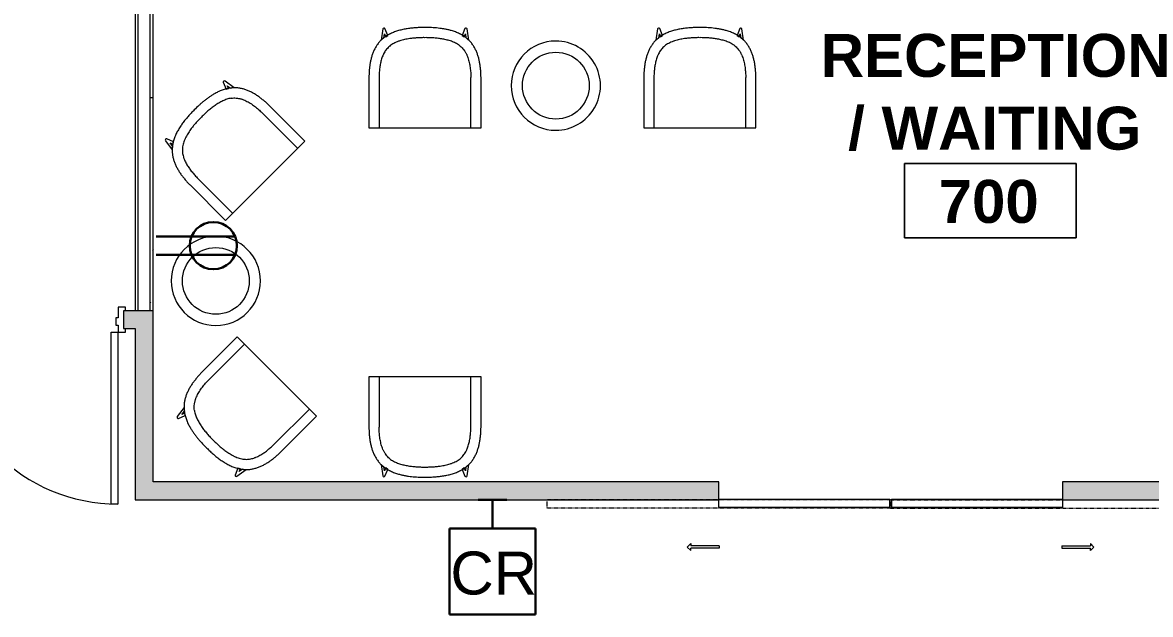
# Model space of a CAD drawing. Header units: inches. Extents: x 1076 to 2563, y 349 to 2134.
# Drawn here: x 1532.6 to 1769.1, y 1435.4 to 1559.4 of the extents above; entities that cross this region are included whole.
import ezdxf

# ---------------------------------------------------------------- set-up
doc = ezdxf.new("R2010")
doc.units = ezdxf.units.IN
doc.header["$MEASUREMENT"] = 0
doc.linetypes.add('Dash 1_16_', pattern=[0.125, 0.0625, -0.0625])
for name, color, linetype, lineweight in [('A-ANNO-NOTE', 131, 'Continuous', 30), ('A-AREA-IDEN', 2, 'Continuous', 9), ('A-DETL-GENF', 92, 'Continuous', 9), ('A-DOOR', 31, 'Continuous', 13), ('A-WALL', 113, 'Continuous', 13), ('A-WALL-PATT', 111, 'Continuous', 13), ('I-FURN', 30, 'Continuous', 9), ('I-WALL', 2, 'Continuous', 13)]:
    doc.layers.add(name, color=color, linetype=linetype, lineweight=lineweight)
doc.styles.add('Swis721 Lt BT', font='swissl.ttf', dxfattribs={"height": 9})
doc.styles.add('Swis721 Lt BT_B', font='', dxfattribs={"height": 9})
doc.styles.get('Swis721 Lt BT_B').set_extended_font_data('Swis721 Lt BT', bold=True)
pattern_1 = [(0, (0, 0), (30.72, 7.68), [1.267, -21.773, 1.267, -21.773, -122.88]), (0, (0, 0), (30.72, 7.68), [-46.08, 1.267, -44.813, 1.267, -21.773, -53.76]), (0, (0, 0), (30.72, 7.68), [-115.2, 1.267, -14.093, 1.267, -37.133]), (120, (11.52, 3.84), (-22.011075, 22.7643), [1.267, -21.773, 1.267, -21.773, -122.88]), (120, (11.52, 3.84), (-22.011075, 22.7643), [-46.08, 1.267, -44.813, 1.267, -21.773, -53.76]), (120, (11.52, 3.84), (-22.011075, 22.7643), [-115.2, 1.267, -14.093, 1.267, -37.133]), (240, (15.36, 19.2), (-8.708925, -30.4443), [1.267, -21.773, 1.267, -21.773, -122.88]), (240, (15.36, 19.2), (-8.708925, -30.4443), [-46.08, 1.267, -44.813, 1.267, -21.773, -53.76]), (240, (15.36, 19.2), (-8.708925, -30.4443), [-115.2, 1.267, -14.093, 1.267, -37.133])]

# ---------------------------------------------------------------- blocks, each defined once
blk = doc.blocks.new('Barn Door - Glass Door - Int-GL1-GLSS-36_ x 84_-7402723-Level XX  POWER _ SIGNAL')
at = {"layer": 'A-DETL-GENF'}
for p, q in [((17.91, 12), (23.91, 12)), ((17.91, 11.5), (17.91, 12)), ((23.91, 12.46), (23.91, 12)), ((24.62, 11.75), (23.91, 12.46)), ((17.91, 11.5), (23.91, 11.5)), ((24.62, 11.75), (23.91, 11.04)), ((23.91, 11.04), (23.91, 11.5))]:
    blk.add_line(p, q, dxfattribs=at)
at = {"layer": 'A-DOOR', "linetype": 'Dash 1_16_', "lineweight": 9}
for p, q in [((-18, 3.62), (54, 3.62)), ((-18, 3.62), (-18, 1.87)), ((54, 3.62), (54, 1.87)), ((-18, 1.87), (54, 1.87))]:
    blk.add_line(p, q, dxfattribs=at)
at = {"layer": 'A-DOOR', "lineweight": 9}
for p, q in [((-17.81, 3.5), (18, 3.5)), ((-17.81, 3.5), (-17.81, 1.75)), ((18, 3.5), (18, 1.75)), ((18, 1.75), (-17.81, 1.75))]:
    blk.add_line(p, q, dxfattribs=at)
blk = doc.blocks.new('Barn Door - Glass Door - Int-GL1-GLSS-36_ x 84_-7402771-Level XX  POWER _ SIGNAL')
at = {"layer": 'A-DETL-GENF'}
for p, q in [((17.91, -11.5), (23.91, -11.5)), ((17.91, -11.5), (17.91, -12)), ((23.91, -11.04), (23.91, -11.5)), ((24.62, -11.75), (23.91, -11.04)), ((24.62, -11.75), (23.91, -12.46)), ((17.91, -12), (23.91, -12)), ((23.91, -12.46), (23.91, -12))]:
    blk.add_line(p, q, dxfattribs=at)
at = {"layer": 'A-DOOR', "linetype": 'Dash 1_16_', "lineweight": 9}
for p, q in [((-18, -1.87), (54, -1.87)), ((-18, -3.62), (-18, -1.87)), ((54, -3.62), (54, -1.87)), ((-18, -3.62), (54, -3.62))]:
    blk.add_line(p, q, dxfattribs=at)
at = {"layer": 'A-DOOR', "lineweight": 9}
for p, q in [((-17.81, -1.75), (18, -1.75)), ((-17.81, -1.75), (-17.81, -3.5)), ((18, -1.75), (18, -3.5)), ((18, -3.5), (-17.81, -3.5))]:
    blk.add_line(p, q, dxfattribs=at)
blk = doc.blocks.new('Door - Single - Solid Door-7174112-Level XX  POWER _ SIGNAL')
at = {"layer": 'A-DOOR'}
for p, q in [((-14.01, 38.71), (-12.63, 38.71)), ((-14.01, 2.71), (-14.01, 38.71)), ((-12.63, 38.71), (-12.63, 2.71)), ((-12.63, 2.71), (-14.01, 2.71))]:
    blk.add_line(p, q, dxfattribs=at)
at = {"layer": 'A-DOOR', "lineweight": 9}
for p, q in [((-15.63, 2.71), (-15.63, 1.96)), ((-14.13, 2.71), (-15.63, 2.71)), ((-14.13, 1.21), (-14.13, 2.71)), ((23.62, 2.71), (22.12, 2.71)), ((22.12, 2.71), (22.12, 1.21)), ((23.62, 1.96), (23.62, 2.71)), ((-13.63, 1.21), (-14.13, 1.21)), ((-13.63, -0.29), (-13.63, 1.21)), ((22.12, 1.21), (21.62, 1.21)), ((21.62, 1.21), (21.62, -0.29)), ((-15.63, -1.79), (-15.63, -2.54)), ((-14.13, -2.54), (-14.13, -0.29)), ((-14.13, -0.29), (-13.63, -0.29)), ((21.62, -0.29), (22.12, -0.29)), ((22.12, -0.29), (22.12, -2.54)), ((23.62, -2.54), (23.62, -1.79)), ((-15.63, -2.54), (-14.13, -2.54)), ((22.12, -2.54), (23.62, -2.54))]:
    blk.add_line(p, q, dxfattribs=at)
blk.add_arc((-14.01, 2.71), 36, 359.5, 90, dxfattribs=at)
blk = doc.blocks.new('Haworth_Bong_Table - Bong-7396012-Level XX  POWER _ SIGNAL')
at = {"layer": 'I-FURN'}
blk.add_circle((0, 0), 7, dxfattribs=at)
for start, end in [(0, 180), (180, 0)]:
    blk.add_arc((0, 0), 9.35, start, end, dxfattribs=at)
blk = doc.blocks.new('Seating-Chair-Teknion-BBTCS_Tulip-R2013 - Sled Work Chair-7375380-Level XX  POWER _ SIGNAL')
at = {"layer": 'I-FURN'}
for p, q in [((-8.84, 10.2), (-9.19, 7.85)), ((-7.8, 8.86), (-8.38, 10.29)), ((8.38, 10.29), (7.8, 8.86)), ((9.19, 7.85), (8.84, 10.2)), ((-8.6, 8.34), (-8.48, 9.18)), ((-8.48, 9.18), (-8.23, 8.57)), ((-8.23, 8.57), (-7.8, 8.86)), ((7.8, 8.86), (8.23, 8.57)), ((8.23, 8.57), (8.48, 9.18)), ((8.48, 9.18), (8.6, 8.34)), ((-11.75, 0), (-11.75, -10.5)), ((-9.62, 0), (-9.62, -10.5)), ((9.63, -10.5), (9.63, 0)), ((11.75, -10.5), (11.75, 0)), ((-11.75, -10.5), (11.75, -10.5))]:
    blk.add_line(p, q, dxfattribs=at)
for centre, radius, start, end in [((-8.59, 10.15), 0.253, 33.5846, 170.2337), ((8.59, 10.15), 0.253, 9.7663, 146.4154), ((-2.42, 0.37), 10.09, 127.7971, 132.1351), ((2.42, 0.37), 10.09, 47.8649, 52.2029)]:
    blk.add_arc(centre, radius, start, end, dxfattribs=at)
for points, knots in [([(0, 10.5), (-0.31, 10.5), (-0.94, 10.49), (-1.87, 10.45), (-2.64, 10.38), (-3.25, 10.31), (-3.7, 10.25), (-4.16, 10.17), (-4.62, 10.08), (-5.07, 9.98), (-5.52, 9.85), (-5.96, 9.72), (-6.4, 9.57), (-6.84, 9.4), (-7.25, 9.2), (-7.66, 8.99), (-8.19, 8.67), (-8.57, 8.4), (-8.81, 8.21)], [0, 0, 0, 0, 0.1, 0.2, 0.3, 0.35, 0.4, 0.45, 0.5, 0.55, 0.6, 0.65, 0.7, 0.75, 0.8, 0.85, 0.9, 1, 1, 1, 1]), ([(8.81, 8.21), (8.57, 8.4), (8.19, 8.67), (7.66, 8.99), (7.25, 9.2), (6.84, 9.4), (6.4, 9.57), (5.96, 9.72), (5.45, 9.88), (4.85, 10.03), (4.27, 10.15), (3.82, 10.23), (3.36, 10.3), (2.79, 10.37), (2.1, 10.43), (1.17, 10.49), (0.47, 10.5), (0, 10.5)], [0, 0, 0, 0, 0.1, 0.15, 0.2, 0.25, 0.3, 0.35, 0.4, 0.475, 0.55, 0.5875, 0.625, 0.7, 0.775, 0.85, 1, 1, 1, 1]), ([(-8.81, 8.21), (-9, 8.04), (-9.37, 7.69), (-9.85, 7.13), (-10.2, 6.61), (-10.45, 6.17), (-10.62, 5.84), (-10.78, 5.5), (-10.92, 5.15), (-11.05, 4.8), (-11.16, 4.44), (-11.26, 4.08), (-11.35, 3.72), (-11.43, 3.35), (-11.5, 2.99), (-11.56, 2.62), (-11.62, 2.12), (-11.69, 1.5), (-11.73, 0.75), (-11.75, 0.25), (-11.75, 0)], [0, 0, 0, 0, 0.083333, 0.166667, 0.25, 0.291667, 0.333333, 0.375, 0.416667, 0.458333, 0.5, 0.541667, 0.583333, 0.625, 0.666667, 0.708333, 0.75, 0.833333, 0.916667, 1, 1, 1, 1]), ([(0, 8.37), (-0.27, 8.38), (-0.68, 8.37), (-1.22, 8.35), (-1.61, 8.33), (-2.01, 8.3), (-2.41, 8.27), (-2.81, 8.22), (-3.25, 8.16), (-3.74, 8.09), (-4.26, 7.98), (-4.78, 7.86), (-5.21, 7.73), (-5.55, 7.61), (-5.88, 7.49), (-6.29, 7.31), (-6.75, 7.06), (-7.05, 6.87), (-7.2, 6.77)], [-1, -1, -1, -1, -0.892857, -0.839286, -0.785714, -0.732143, -0.678571, -0.625, -0.571429, -0.5, -0.428571, -0.357143, -0.285714, -0.25, -0.214286, -0.142857, -0.071429, 0, 0, 0, 0]), ([(7.2, 6.77), (6.94, 6.95), (6.55, 7.19), (5.98, 7.45), (5.55, 7.62), (5.1, 7.76), (4.5, 7.93), (3.74, 8.09), (2.81, 8.23), (1.88, 8.32), (0.95, 8.36), (0.32, 8.38), (0, 8.37)], [-1, -1, -1, -1, -0.875, -0.8125, -0.75, -0.6875, -0.625, -0.5, -0.375, -0.25, -0.125, 0, 0, 0, 0]), ([(11.75, 0), (11.75, 0.25), (11.73, 0.75), (11.69, 1.5), (11.62, 2.12), (11.56, 2.62), (11.5, 2.99), (11.43, 3.35), (11.35, 3.72), (11.26, 4.08), (11.16, 4.44), (11.05, 4.8), (10.92, 5.15), (10.78, 5.5), (10.57, 5.95), (10.27, 6.5), (9.85, 7.13), (9.37, 7.69), (9, 8.04), (8.81, 8.21)], [0, 0, 0, 0, 0.083333, 0.166667, 0.25, 0.291667, 0.333333, 0.375, 0.416667, 0.458333, 0.5, 0.541667, 0.583333, 0.625, 0.666667, 0.75, 0.833333, 0.916667, 1, 1, 1, 1]), ([(-7.2, 6.77), (-7.45, 6.58), (-7.79, 6.26), (-8.18, 5.78), (-8.44, 5.39), (-8.63, 5.05), (-8.76, 4.77), (-8.89, 4.49), (-9.02, 4.13), (-9.16, 3.68), (-9.28, 3.23), (-9.4, 2.63), (-9.51, 1.87), (-9.59, 0.94), (-9.62, 0.32), (-9.62, 0)], [-1, -1, -1, -1, -0.875, -0.8125, -0.75, -0.6875, -0.65625, -0.625, -0.5625, -0.5, -0.4375, -0.375, -0.25, -0.125, 0, 0, 0, 0]), ([(7.2, 6.77), (7.35, 6.66), (7.62, 6.42), (7.97, 6.05), (8.24, 5.7), (8.43, 5.4), (8.57, 5.17), (8.69, 4.94), (8.84, 4.61), (9, 4.2), (9.16, 3.69), (9.29, 3.17), (9.39, 2.65), (9.48, 2.12), (9.54, 1.59), (9.6, 0.89), (9.62, 0.35), (9.63, 0)], [0, 0, 0, 0, 0.071429, 0.142857, 0.214286, 0.25, 0.285714, 0.321429, 0.357143, 0.428571, 0.5, 0.571429, 0.642857, 0.714286, 0.785714, 0.857143, 1, 1, 1, 1])]:
    blk.add_open_spline(points, degree=3, knots=knots, dxfattribs=at)
blk = doc.blocks.new('Room Tag - Room Name and Number-3379422-Level XX  POWER _ SIGNAL')
at = {"layer": 'A-AREA-IDEN'}
for p, q in [((-0.1881, -0.1636), (-0.1881, -0.0018)), ((-0.1881, -0.0018), (0.1869, -0.0018)), ((0.1869, -0.0018), (-0.1881, -0.0018)), ((-0.1881, -0.0018), (-0.1881, -0.1636)), ((0.1869, -0.0018), (0.1869, -0.1636)), ((0.1869, -0.1636), (0.1869, -0.0018)), ((0.1869, -0.1636), (-0.1881, -0.1636)), ((-0.1881, -0.1636), (0.1869, -0.1636))]:
    blk.add_line(p, q, dxfattribs=at)

msp = doc.modelspace()

# ---------------------------------------------------------------- hatches: boundary and pattern name
at = {"layer": 'A-WALL-PATT', "lineweight": 9}
h = msp.add_hatch(dxfattribs=at)
h.set_pattern_fill('FP_1', color=256, style=0, pattern_type=2)
h.set_pattern_definition(pattern_1)
h.paths.add_polyline_path([(1556.25, 1499.04), (1556.87, 1499.04), (1556.87, 1669.63), (1556.25, 1670.25), (1556.25, 1529.46)], flags=0)
h = msp.add_hatch(dxfattribs=at)
h.set_pattern_fill('FP_1', color=256, style=0, pattern_type=2)
h.set_pattern_definition(pattern_1)
h.paths.add_polyline_path([(1559.37, 1499.04), (1560, 1499.04), (1560, 1580.79), (1559.37, 1580.79), (1559.37, 1529.46)], flags=0)
h.paths.add_polyline_path([(1559.37, 1617.54), (1560, 1617.54), (1560, 1664.67), (1559.37, 1664.67), (1559.37, 1648.93)], flags=0)
h.paths.add_polyline_path([(1559.71, 1667.79), (1560, 1667.79), (1560, 1670.92), (1559.37, 1671.54), (1559.37, 1667.79), (1559.59, 1667.79)], flags=0)
h = msp.add_hatch(color=7, dxfattribs=at)
h.paths.add_polyline_path([(1556.25, 1495.29), (1556.25, 1499.04), (1553.8, 1499.04), (1553.8, 1495.29)], flags=0)
h.paths.add_polyline_path([(1321.4, 1495.29), (1515.3, 1495.29), (1515.3, 1499.04), (1133.28, 1499.04), (1133.28, 1495.29), (1294.93, 1495.29)], flags=0)
msp.add_hatch(color=7, dxfattribs=at).paths.add_polyline_path([(1560, 1463.17), (1560, 1499.04), (1556.25, 1499.04), (1556.25, 1463.17)], flags=0)
h = msp.add_hatch(color=7, dxfattribs=at)
h.paths.add_polyline_path([(1810.71, 1459.42), (1810.71, 1463.17), (1750.59, 1463.17), (1750.59, 1459.42), (1762.42, 1459.42)], flags=0)
h.paths.add_polyline_path([(1678.59, 1459.42), (1678.59, 1463.17), (1556.25, 1463.17), (1556.25, 1459.42), (1664.42, 1459.42)], flags=0)

# ---------------------------------------------------------------- linework, layer by layer
at = {"layer": 'A-ANNO-NOTE'}
for p, q in [((1560.65, 1514.59), (1577.18, 1514.59)), ((1560.65, 1514.59), (1577.18, 1514.59)), ((1560.65, 1510.76), (1577.18, 1510.76)), ((1628.11, 1459.42), (1634.11, 1459.42)), ((1631.11, 1459.42), (1631.11, 1453.42)), ((1640.11, 1453.42), (1622.11, 1453.42)), ((1622.11, 1453.42), (1622.11, 1435.42)), ((1640.11, 1435.42), (1640.11, 1453.42)), ((1622.11, 1435.42), (1640.11, 1435.42))]:
    msp.add_line(p, q, dxfattribs=at)
msp.add_circle((1572.61, 1512.67), 4.95, dxfattribs=at)
at = {"layer": 'A-WALL'}
for p, q in [((1556.87, 1499.04), (1556.87, 1670.51)), ((1559.37, 1499.04), (1559.37, 1580.79))]:
    msp.add_line(p, q, dxfattribs=at)
at = {"layer": 'I-WALL'}
for p, q in [((1556.25, 1670.25), (1556.25, 1499.04)), ((1560, 1499.04), (1560, 1580.17))]:
    msp.add_line(p, q, dxfattribs=at)
at = {"layer": 'I-WALL', "color": 8, "lineweight": 20}
for p, q in [((1560, 1499.04), (1553.8, 1499.04)), ((1553.8, 1499.04), (1553.8, 1495.29)), ((1560, 1463.17), (1560, 1499.04)), ((1553.8, 1495.29), (1556.25, 1495.29)), ((1556.25, 1495.29), (1556.25, 1459.42)), ((1678.59, 1463.17), (1560, 1463.17)), ((1678.59, 1459.54), (1678.59, 1463.17)), ((1814.46, 1463.17), (1750.59, 1463.17)), ((1750.59, 1463.17), (1750.59, 1459.54)), ((1556.25, 1459.42), (1678.59, 1459.42)), ((1750.59, 1459.42), (1810.71, 1459.42))]:
    msp.add_line(p, q, dxfattribs=at)

# ---------------------------------------------------------------- block references
at = {"layer": 'A-AREA-IDEN', "xscale": 95.99999999999994, "yscale": 95.99999999999994, "zscale": 95.99999999999994}
msp.add_blockref('Room Tag - Room Name and Number-3379422-Level XX  POWER _ SIGNAL', (1735.56, 1530.05), dxfattribs=at)
at = {"layer": 'A-DOOR', "rotation": 180}
for name, p in [('Door - Single - Solid Door-7174112-Level XX  POWER _ SIGNAL', (1538.54, 1497.26)), ('Barn Door - Glass Door - Int-GL1-GLSS-36_ x 84_-7402723-Level XX  POWER _ SIGNAL', (1696.59, 1461.29))]:
    msp.add_blockref(name, p, dxfattribs=at)
at = {"layer": 'A-DOOR'}
msp.add_blockref('Barn Door - Glass Door - Int-GL1-GLSS-36_ x 84_-7402771-Level XX  POWER _ SIGNAL', (1732.59, 1461.29), dxfattribs=at)
at = {"layer": 'I-FURN'}
for p in [(1616.97, 1547.88), (1674.59, 1547.88)]:
    msp.add_blockref('Seating-Chair-Teknion-BBTCS_Tulip-R2013 - Sled Work Chair-7375380-Level XX  POWER _ SIGNAL', p, dxfattribs=at)
for name, p, rotation in [('Haworth_Bong_Table - Bong-7396012-Level XX  POWER _ SIGNAL', (1644.41, 1546.2), 89.99999999999977), ('Seating-Chair-Teknion-BBTCS_Tulip-R2013 - Sled Work Chair-7375380-Level XX  POWER _ SIGNAL', (1576.03, 1533.7), 44.99999999999937), ('Haworth_Bong_Table - Bong-7396012-Level XX  POWER _ SIGNAL', (1573.12, 1505.29), 180), ('Seating-Chair-Teknion-BBTCS_Tulip-R2013 - Sled Work Chair-7375380-Level XX  POWER _ SIGNAL', (1578.51, 1477.83), 134.9999999999992), ('Seating-Chair-Teknion-BBTCS_Tulip-R2013 - Sled Work Chair-7375380-Level XX  POWER _ SIGNAL', (1616.97, 1474.67), 180)]:
    msp.add_blockref(name, p, dxfattribs=dict(at, rotation=rotation))

# ---------------------------------------------------------------- texts
at = {"layer": 'A-ANNO-NOTE', "lineweight": 9, "insert": (1622.3, 1448.59), "char_height": 9, "width": 20.604, "attachment_point": 1, "style": 'Swis721 Lt BT'}
msp.add_mtext('CR', dxfattribs=at)
at = {"layer": 'A-AREA-IDEN', "char_height": 9, "attachment_point": 1, "style": 'Swis721 Lt BT_B'}
for s, insert, width in [('RECEPTION', (1699.95, 1557.04), 86.052), ('/ WAITING', (1705.7, 1541.79), 72.114), ('700', (1724.66, 1526.45), 25.452)]:
    msp.add_mtext(s, dxfattribs=dict(at, insert=insert, width=width))

doc.saveas('drawing.dxf')
